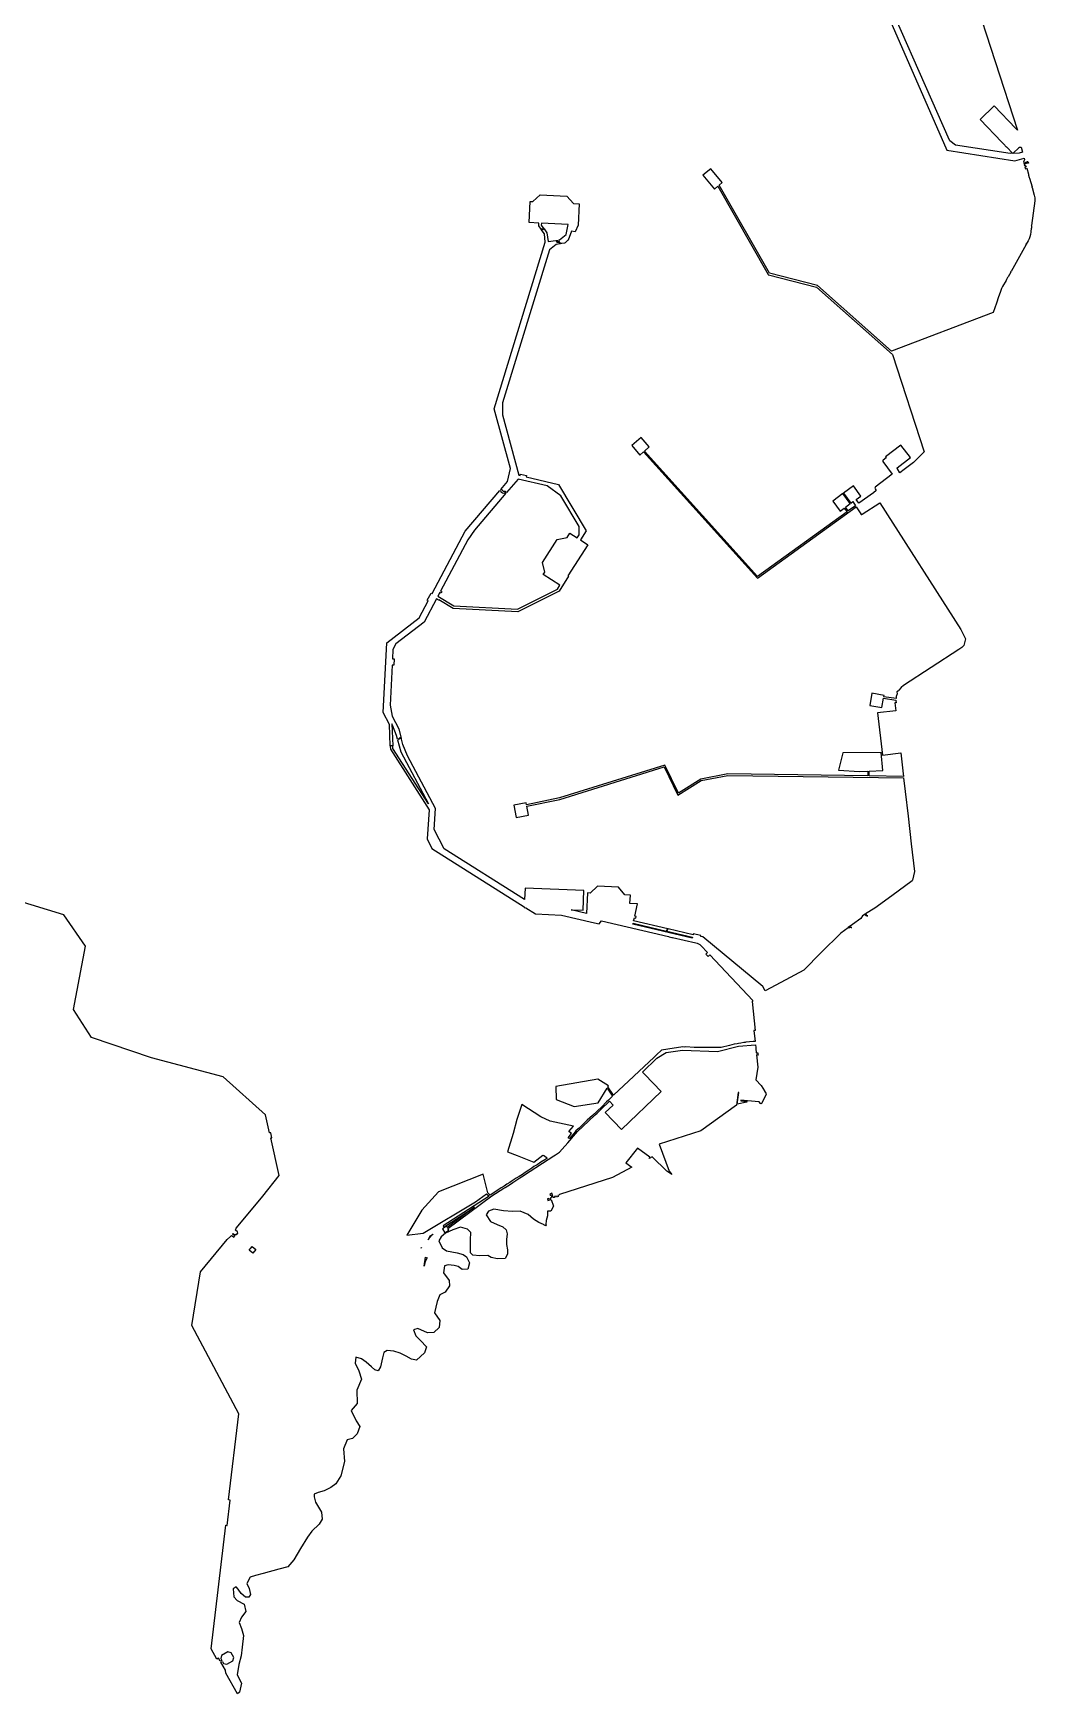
# Model space of a CAD drawing. Header units: millimetres. Extents: x 1 to 68651, y 3 to 69285.
# Drawn here: x 34326 to 47079, y 1850 to 22990 of the extents above; entities that cross this region are included whole.
import ezdxf

# ---------------------------------------------------------------- set-up
doc = ezdxf.new("R2010")
doc.units = ezdxf.units.MM
doc.layers.add('C', color=134, linetype='Continuous')
doc.styles.get("Standard").update_dxf_attribs({"font": 'arial.ttf'})

# ---------------------------------------------------------------- blocks, each defined once
blk = doc.blocks.new('CDD8D379194574B2F84F7031EE4473C')
at = {"layer": 'C', "linetype": 'Continuous'}
for points in [[(4470252.29, 1604012.11), (4471107.88, 1601384.34), (4471087.53, 1601405.43), (4470810.13, 1601693.36), (4470630.03, 1601519.63), (4470908.28, 1601231.7), (4470929.67, 1601209.56), (4470928.91, 1601208.89), (4470966.66, 1601169.25), (4470967.67, 1601170.23), (4471047.07, 1601088.05), (4471127.11, 1601164.86), (4471128.59, 1601165.86), (4471131.44, 1601167.45), (4471133.92, 1601168.54), (4471137.15, 1601168.95), (4471140.18, 1601168.55), (4471154.77, 1601165.59), (4471171.5, 1601103.89), (4471126.62, 1601091.68), (4471012.13, 1601085.28), (4470316.51, 1601193.51), (4470243.39, 1601249.47), (4470238.82, 1601254.57), (4469244.66, 1603518.81)], [(4469420.94, 1602922.5), (4470206.09, 1601128.2), (4471074.61, 1600993.4), (4471192.36, 1601027.01), (4471196.99, 1601009.99), (4471184.51, 1600974.57), (4471187.94, 1600961.96), (4471192.37, 1600962.33), (4471206.91, 1600971.06), (4471207.58, 1600971.46), (4471211.36, 1600975.33), (4471215.05, 1600977.26), (4471218.14, 1600977.34), (4471224.26, 1600978.9), (4471225.82, 1600979.3), (4471232.24, 1600983.2), (4471237.47, 1600983.41), (4471238.52, 1600983.1), (4471245.35, 1600962.11), (4471239.88, 1600963.19), (4471238.01, 1600963.12), (4471228.77, 1600961.88), (4471218.94, 1600959.57), (4471210.76, 1600956.61), (4471210.09, 1600956.37), (4471192.03, 1600946.95), (4471193.17, 1600942.78), (4471220.6, 1600921.35), (4471202.17, 1600916.67), (4471208.07, 1600893.41), (4471227.05, 1600898.21), (4471248.07, 1600822.87), (4471248.58, 1600812.66), (4471256.71, 1600782.87), (4471261.51, 1600773.81), (4471291.46, 1600663), (4471287.64, 1600661.96), (4471289.62, 1600654.72), (4471293.43, 1600655.76), (4471320.46, 1600557.65), (4471326.67, 1600521.24), (4471325.79, 1600484.34), (4471287.1, 1600168.49), (4471283.17, 1600168.96), (4471282.26, 1600161.52), (4471286.19, 1600161.04), (4471283.81, 1600139.37), (4471280.37, 1600129.72), (4471276.64, 1600099.06), (4471277.66, 1600088.86), (4471272.8, 1600057.39), (4471264.62, 1600026.62), (4471254.63, 1600000.31), (4471242.08, 1599975.05), (4471219.14, 1599933.77), (4471215.46, 1599935.83), (4471211.81, 1599929.28), (4471215.49, 1599927.23), (4471024.56, 1599584.37), (4471021.02, 1599586.34), (4471017.38, 1599579.78), (4471020.91, 1599577.81), (4470986.47, 1599515.96), (4470979.64, 1599508.32), (4470964.61, 1599481.34), (4470961.72, 1599471.51), (4470917.4, 1599391.92), (4470904.87, 1599368.69), (4470896.03, 1599344.56), (4470869.07, 1599269.05), (4470865.34, 1599270.37), (4470862.84, 1599263.3), (4470866.57, 1599261.98), (4470837.55, 1599181.83), (4470796.16, 1599063.62), (4469503.66, 1598569.86), (4468559.64, 1599407.09), (4467947.22, 1599561.44), (4467309, 1600684.46), (4467348.29, 1600717.43), (4467200.5, 1600893.54), (4467100.56, 1600809.63), (4467248.32, 1600633.54), (4467291.42, 1600669.7), (4467930.03, 1599546.18), (4467932.42, 1599542.92), (4467937.09, 1599540.8), (4468548.76, 1599386.58), (4469514.61, 1598529.96), (4469918.14, 1597289.02), (4469863.5, 1597232.7), (4469782.72, 1597153.12), (4469664.99, 1597064.34), (4469607.79, 1597021.29), (4469576.96, 1597070.47), (4469575.16, 1597075.73), (4469574.68, 1597081.47), (4469575.32, 1597087.04), (4469744.63, 1597216.92), (4469622.87, 1597375.71), (4469424.6, 1597223.44), (4469433.73, 1597211.53), (4469396.41, 1597184.47), (4469392.5, 1597180.13), (4469390.63, 1597173.13), (4469393.42, 1597164.74), (4469512.69, 1597005.42), (4469296.55, 1596837.73), (4469293.01, 1596833.67), (4469291.13, 1596826.67), (4469293.58, 1596818.76), (4469308.9, 1596796.33), (4469271.29, 1596768.02), (4469271.72, 1596767.36), (4469087.64, 1596634.34), (4469050.91, 1596683.46), (4469111.7, 1596726.29), (4469019.45, 1596855.63), (4468890.76, 1596763.84), (4468982.5, 1596635.25), (4469010.12, 1596654.71), (4469043.39, 1596602.38), (4468951.97, 1596536.32), (4468915.93, 1596584.77), (4468976.43, 1596629.86), (4468881.97, 1596756.58), (4468755.25, 1596662.12), (4468849.7, 1596535.4), (4468900.68, 1596573.4), (4468937.5, 1596525.86), (4467797.71, 1595702.33), (4466357.14, 1597298.4), (4466417.83, 1597350.42), (4466314.97, 1597470.43), (4466194.97, 1597367.58), (4466297.83, 1597247.56), (4466343.5, 1597286.7), (4467795.14, 1595678.33), (4469053.05, 1596587.18), (4469110.28, 1596497.83), (4469110.95, 1596496.88), (4469116.34, 1596492.61), (4469123.11, 1596491.42), (4469129.63, 1596493.6), (4469354.56, 1596637.83), (4470384.27, 1595027.94), (4470445.76, 1594909.6), (4470422.69, 1594823.48), (4470396.23, 1594796.87), (4470360.21, 1594771.75), (4469656.99, 1594312.47), (4469624.73, 1594286.49), (4469597.35, 1594254.87), (4469591.77, 1594245.41), (4469570.2, 1594231.25), (4469572.95, 1594207.69), (4469563.44, 1594172.96), (4469560.98, 1594146.93), (4469404.14, 1594170.24), (4469407.2, 1594188.69), (4469251.27, 1594214.51), (4469225.46, 1594058.59), (4469381.38, 1594032.77), (4469401.14, 1594152.09), (4469559.27, 1594128.78), (4469558.59, 1594121.55), (4469560.29, 1594093.32), (4469546.46, 1594091.7), (4469558.22, 1593990.23), (4469323.79, 1593964.63), (4469385.79, 1593425.86), (4469620.09, 1593456.42), (4469646.39, 1593229.2), (4469654.74, 1593157.1), (4469218.55, 1593163.02), (4469217.9, 1593223.7), (4469392.21, 1593232.53), (4469370.41, 1593460.25), (4468883.39, 1593457.23), (4468826.18, 1593235.46), (4469094.45, 1593217.86), (4469199.9, 1593223.5), (4469200.55, 1593163.26), (4467417.2, 1593187.32), (4467072.55, 1593120.08), (4466788.28, 1592944.26), (4466617.3, 1593299.62), (4465273.68, 1592881.98), (4464854.73, 1592795.08), (4464849.77, 1592820.66), (4464694.67, 1592790.51), (4464724.85, 1592635.32), (4464880, 1592664.79), (4464858.2, 1592777.22), (4465278.19, 1592864.53), (4466607.81, 1593277.82), (4466780.58, 1592918.3), (4467079.21, 1593103.04), (4467418.82, 1593169.29), (4469656.84, 1593139.09), (4469677.69, 1592963.82), (4469714.04, 1592649.06), (4469754.76, 1592297.32), (4469795.56, 1591944.44), (4469771.9, 1591837.43), (4469765.25, 1591825.09), (4469508.16, 1591637.52), (4469290.64, 1591478.44), (4469170.45, 1591405.85), (4469174.55, 1591397.09), (4469182.36, 1591385.43), (4469183.91, 1591384.02), (4469188.81, 1591383.07), (4469195.43, 1591382.56), (4469202.43, 1591381.94), (4469200.12, 1591380.25), (4469192.48, 1591381.38), (4469186.98, 1591381.96), (4469178.33, 1591382.97), (4469176.11, 1591385.73), (4469174.57, 1591389.79), (4469173.37, 1591390.69), (4469170.96, 1591397.12), (4469168.09, 1591404.42), (4469133.02, 1591382.17), (4469113.64, 1591349.32), (4469007.5, 1591271.81), (4468952.73, 1591231.85), (4468961.49, 1591232.26), (4468970.8, 1591233.82), (4468977.75, 1591235.58), (4468981.64, 1591235.87), (4468987.68, 1591234.62), (4468993, 1591234.05), (4468998.61, 1591233.06), (4468996.4, 1591231.45), (4468983.5, 1591233.34), (4468974.27, 1591232.86), (4468968.81, 1591231.31), (4468962.86, 1591230.69), (4468950.97, 1591230.57), (4468855.36, 1591160.82), (4468608.74, 1590912.94), (4468388.11, 1590691.33), (4468092.66, 1590534.7), (4467892.33, 1590428.54), (4467864.3, 1590481.44), (4467098.88, 1591113.05), (4467073.67, 1591118.95), (4467075.96, 1591129.22), (4466978.37, 1591150.97), (4466976.31, 1591141.72), (4466657.19, 1591216.37), (4466654.75, 1591214.86), (4466650.98, 1591209.36), (4466641.73, 1591187.13), (4466969.35, 1591110.49), (4466966.35, 1591097.04), (4466208.47, 1591274.72), (4466211.58, 1591287.76), (4466638.04, 1591187.99), (4466646.55, 1591209.44), (4466650.24, 1591214.94), (4466653.09, 1591217.33), (4466218.97, 1591318.89), (4466228.31, 1591358.18), (4466247.76, 1591353.56), (4466252.39, 1591373.01), (4466232.93, 1591377.64), (4466269.73, 1591532.42), (4466172.57, 1591537.17), (4466177.91, 1591646.23), (4466108.08, 1591649.66), (4466027.03, 1591744.95), (4465760.92, 1591757.97), (4465665.46, 1591671.42), (4465631.73, 1591673.07), (4465619, 1591412.92), (4465421.87, 1591459.13), (4465574.76, 1591452.32), (4465585.94, 1591702.13), (4464836.73, 1591735.36), (4464830.22, 1591589.42), (4463808.07, 1592233.62), (4463680.2, 1592482.65), (4463696.16, 1592749.66), (4463338.38, 1593416.85), (4463280.98, 1593562.16), (4463262.51, 1593631.53), (4463253.28, 1593637.77), (4463250.14, 1593639.87), (4463245.39, 1593640.63), (4463240.14, 1593638), (4463232.66, 1593631.11), (4463212.79, 1593623.97), (4463254.4, 1593467.67), (4463608.61, 1592807.13), (4463152.73, 1593512.63), (4463151.54, 1593542.9), (4463148.45, 1593542.37), (4463146.05, 1593543.9), (4463144.41, 1593544.36), (4463140.73, 1593543.96), (4463134.41, 1593544.07), (4463128.07, 1593542.6), (4463122.75, 1593543.17), (4463121.53, 1593542.46), (4463120.43, 1593542.4), (4463119.51, 1593542.96), (4463121.1, 1593502.71), (4463613.9, 1592730.93), (4463591.74, 1592360.14), (4463647.84, 1592238.87), (4464826.06, 1591496.31), (4464825.59, 1591485.6), (4464844.39, 1591484.76), (4464968.84, 1591406.32), (4465302.42, 1591390), (4465721.58, 1591292.08), (4465781.72, 1591278.03), (4465811.49, 1591318.53), (4466664.11, 1591119.15), (4466672.59, 1591112.19), (4466703.81, 1591104.62), (4466715.02, 1591107.32), (4467010.17, 1591038.53), (4467027.71, 1591033.54), (4467044.21, 1591026.91), (4467060.37, 1591016.89), (4467070.51, 1591008.06), (4467080.19, 1590998.07), (4467160.35, 1590913.25), (4467139.76, 1590892.97), (4467167.11, 1590864.62), (4467187.83, 1590884.18), (4467738.22, 1590301.9), (4467726.23, 1590292.79), (4467767.81, 1589923.77), (4467751.04, 1589922.08), (4467765.5, 1589782.03), (4467741.35, 1589779.8), (4467693.32, 1589777.83), (4467647.98, 1589771.15), (4467637.3, 1589770.16), (4467623.19, 1589768.85), (4467582.9, 1589761.57), (4467554.65, 1589757.4), (4467536.59, 1589753.2), (4467498.7, 1589746.34), (4467439.83, 1589732.54), (4467331.47, 1589707.12), (4466998.16, 1589706.04), (4466990.48, 1589706.58), (4466884.86, 1589714.01), (4466863.1, 1589711.15), (4466843.94, 1589711.87), (4466652.59, 1589683.44), (4466575.51, 1589673.29), (4466509.65, 1589610.98), (4466479.39, 1589584.38), (4465962.65, 1589097.22), (4465889.6, 1589205.22), (4465898.48, 1589219.37), (4465764.5, 1589301.47), (4465228.67, 1589210.75), (4465230.61, 1589041.51), (4465463.14, 1588954.65), (4465769.25, 1589002.39), (4465879.98, 1589188.95), (4465949.34, 1589084.67), (4465897.46, 1589035.76), (4465898.66, 1589034.49), (4465873.37, 1589012.49), (4465812.07, 1588950.96), (4465695.7, 1588840.87), (4465660.39, 1588811.07), (4465627.73, 1588778.41), (4465602.57, 1588754.61), (4465575.81, 1588729.92), (4465547.05, 1588700.25), (4465524.92, 1588679.28), (4465509.34, 1588667.16), (4465484.38, 1588643.87), (4465456.32, 1588609.95), (4465432.01, 1588581.88), (4465402.74, 1588548.55), (4465399.81, 1588544.98), (4465386.26, 1588556.03), (4465429.74, 1588608.91), (4465394.79, 1588637.02), (4465452.11, 1588702.81), (4465156.26, 1588766.52), (4465039.36, 1588823.48), (4464795.08, 1588977.79), (4464732.89, 1588790.18), (4464684.38, 1588610.58), (4464611.89, 1588375.02), (4464734.63, 1588331.71), (4464949.11, 1588246.48), (4465064.85, 1588332.99), (4465069.29, 1588332.45), (4465076.36, 1588330.89), (4465083.49, 1588325.56), (4465109.71, 1588303.5), (4465112.6, 1588299.85), (4465113.53, 1588296.26), (4465113.17, 1588290.55), (4465087.37, 1588273.82), (4465038.89, 1588244.1), (4464990.94, 1588211.36), (4464948.54, 1588190.19), (4464922.34, 1588167.77), (4464885.81, 1588143.25), (4464839.87, 1588115.1), (4464802.08, 1588089.88), (4464759.98, 1588065.16), (4464721.44, 1588039.95), (4464671.01, 1588007.83), (4464640.74, 1587986.79), (4464606.51, 1587965), (4464569.37, 1587941.43), (4464530.42, 1587916.84), (4464496, 1587892.3), (4464425.82, 1587845.99), (4464393.41, 1587823.54), (4464360.55, 1587854.97), (4464302.78, 1588094.22), (4463735.39, 1587869.42), (4463520.29, 1587635.04), (4463330.21, 1587317.62), (4463540.62, 1587340.21), (4464207.08, 1587739.97), (4464346.24, 1587843.11), (4464378.95, 1587814.21), (4463792.37, 1587435.25), (4463802.1, 1587420.17), (4464193.4, 1587672.9), (4463845.42, 1587413.54), (4463834.2, 1587430.75), (4463783.94, 1587397.99), (4463816.7, 1587347.72), (4463866.96, 1587380.49), (4463854.18, 1587400.1), (4464413.15, 1587814.86), (4464565.93, 1587913.57), (4464582.77, 1587923.19), (4464617.73, 1587945.94), (4464651.26, 1587966.12), (4464682.56, 1587988.31), (4464733.3, 1588021.44), (4464772.08, 1588046.16), (4464813.64, 1588072.68), (4464831.35, 1588085.03), (4465202.7, 1588324.95), (4465225.02, 1588339.37), (4465276.12, 1588372.38), (4465310.81, 1588412.3), (4465379.41, 1588491.24), (4465504.46, 1588635.14), (4465642.79, 1588766.02), (4465729.08, 1588847.66), (4465752.67, 1588868.13), (4465783.51, 1588898.34), (4465803.17, 1588917.76), (4465911.82, 1589020.56), (4465956.61, 1588973.16), (4465855.28, 1588876.07), (4466062.82, 1588659.48), (4466568.18, 1589143.73), (4466360.65, 1589360.32), (4466330.01, 1589392.86), (4466515.72, 1589568.73), (4466634.13, 1589643.39), (4466840.21, 1589670.05), (4467286.21, 1589655.24), (4467552.45, 1589720.34), (4467769.91, 1589739.91), (4467773.73, 1589703.56), (4467774.98, 1589692.33), (4467781.04, 1589636.78), (4467800.15, 1589636.86), (4467801.02, 1589629.1), (4467801.86, 1589621.65), (4467803.23, 1589609.53), (4467783.64, 1589612.97), (4467800.94, 1589454.22), (4467800.84, 1589454.2), (4467775.89, 1589294.96), (4467842.88, 1589222.53), (4467887.37, 1589155.31), (4467887.22, 1589147.95), (4467903.16, 1589123.7), (4467906.38, 1589108.53), (4467848.2, 1588992.13), (4467846.86, 1588990.81), (4467840.63, 1588990.05), (4467836.4, 1588994.3), (4467818.95, 1589011.91), (4467818.11, 1589012.56), (4467816.54, 1589013.08), (4467667.05, 1589027.18), (4467584.3, 1589035.52), (4467583.44, 1589027.56), (4467662.48, 1589019.98), (4467661.75, 1589010.9), (4467538.57, 1588982.99), (4467558.48, 1589130.53), (4467548.55, 1589131.66), (4467526.73, 1588970.05), (4467074, 1588646), (4466545, 1588474), (4466673, 1588129), (4466705.55, 1588090.45), (4466643.36, 1588130.91), (4466454.04, 1588314.63), (4466414.77, 1588294.08), (4466426.42, 1588308.57), (4466269.67, 1588424.49), (4466117.92, 1588238.91), (4466196.64, 1588179.99), (4465948.8, 1588050.34), (4465276.33, 1587834.48), (4465272.33, 1587826.98), (4465255.93, 1587822.04), (4465259.88, 1587808.78), (4465235.51, 1587801.04), (4465230.57, 1587814.34), (4465211.8, 1587808.64), (4465212.49, 1587797.51), (4465195.67, 1587796.65), (4465176.34, 1587850.17), (4465150.66, 1587839.77), (4465157.93, 1587823.55), (4465168.06, 1587825.47), (4465176.97, 1587798.39), (4465159.56, 1587792.23), (4465161.35, 1587779.87), (4465140.8, 1587774.39), (4465135.36, 1587784.76), (4465120.77, 1587779.81), (4465127.32, 1587758.05), (4465170.97, 1587770.01), (4465197.07, 1587685.75), (4465162.76, 1587621.37), (4465121.64, 1587621.52), (4465121.65, 1587562.72), (4465121.38, 1587562.51), (4465103.99, 1587504.23), (4465099.69, 1587452.1), (4465108.31, 1587443.53), (4465102.65, 1587434.39), (4465075.17, 1587449.71), (4465070.12, 1587452.52), (4465069.88, 1587452.13), (4465010.8, 1587479.18), (4464943.04, 1587519.69), (4464876.19, 1587578.75), (4464775.98, 1587620.85), (4464678.12, 1587616.33), (4464562.4, 1587626.65), (4464437.85, 1587646.7), (4464371.55, 1587622.04), (4464341.46, 1587577.02), (4464397.67, 1587490.58), (4464479.56, 1587454.04), (4464552.41, 1587422.57), (4464596.98, 1587383.2), (4464608.4, 1587331.5), (4464600.35, 1587262.17), (4464601.81, 1587196.99), (4464612.55, 1587131.39), (4464614.47, 1587075.5), (4464583.91, 1587021.2), (4464486.06, 1587016.7), (4464403.03, 1587030.06), (4464362.42, 1587055.29), (4464259.93, 1587051), (4464172.03, 1587059.95), (4464140.93, 1587089.38), (4464140.15, 1587168.45), (4464139.83, 1587256.79), (4464144.37, 1587349.55), (4464104.66, 1587393.34), (4464012.81, 1587416.43), (4463918.23, 1587383.86), (4463823.2, 1587342.02), (4463769.68, 1587293.5), (4463739.36, 1587243.84), (4463781.43, 1587153.45), (4463835.5, 1587118.26), (4463973.74, 1587092.9), (4464047.03, 1587070.71), (4464092.06, 1587040.62), (4464130.17, 1586964.37), (4464107.53, 1586881.79), (4464037.73, 1586880.55), (4463983.65, 1586915.75), (4463933.32, 1586932.15), (4463859.34, 1586940.43), (4463812.06, 1586924.14), (4463798.47, 1586836.47), (4463868.14, 1586740.07), (4463874.01, 1586670.06), (4463818.9, 1586589.06), (4463752.16, 1586555.14), (4463715.61, 1586473.24), (4463685.15, 1586325.96), (4463750.19, 1586229.79), (4463741.24, 1586141.9), (4463672.9, 1586075.51), (4463593.83, 1586074.72), (4463470.87, 1586127.23), (4463414.3, 1586111.4), (4463447.77, 1586035.37), (4463505.35, 1585976.78), (4463580.35, 1585894.06), (4463557.93, 1585816.13), (4463455.77, 1585723.5), (4463391.29, 1585735.94), (4463323.53, 1585776.46), (4463246.27, 1585812.78), (4463163.92, 1585840.04), (4463080.66, 1585848.77), (4463037.56, 1585822.99), (4463020.24, 1585754.09), (4462996.02, 1585639.05), (4462965.69, 1585589.4), (4462924.41, 1585600.72), (4462879.84, 1585640.09), (4462812.99, 1585699.15), (4462754.74, 1585743.84), (4462681.21, 1585761.38), (4462672.94, 1585687.4), (4462719.2, 1585587.51), (4462755.95, 1585483.43), (4462693.26, 1585342.37), (4462699, 1585174.71), (4462620.25, 1585085.58), (4462688.11, 1584952.08), (4462731.09, 1584880.24), (4462698.72, 1584788.84), (4462639.89, 1584726.63), (4462569.41, 1584711.47), (4462526.63, 1584597.35), (4462537.25, 1584434.1), (4462491.07, 1584250.39), (4462425.78, 1584151.31), (4462362.99, 1584103.23), (4462277.23, 1584060.93), (4462201.89, 1584041.37), (4462149.74, 1584020.68), (4462152.56, 1583983.35), (4462167.94, 1583917.51), (4462245.29, 1583788.2), (4462254.9, 1583699.39), (4462214.63, 1583636.28), (4462121.96, 1583547.83), (4462067.09, 1583471.47), (4461976.34, 1583327.14), (4461890.24, 1583182.58), (4461816.12, 1583093.21), (4461703.22, 1583066.19), (4461500.61, 1583011.02), (4461406.26, 1582983.09), (4461335.55, 1582963.3), (4461294.36, 1582881.63), (4461323.88, 1582819.75), (4461338.58, 1582739.99), (4461318.43, 1582708.42), (4461276.46, 1582705.83), (4461223.08, 1582754.93), (4461183.83, 1582807.99), (4461157.36, 1582837.19), (4461119.13, 1582815.82), (4461128.04, 1582713.09), (4461172.17, 1582664.44), (4461258.24, 1582618.37), (4461281.54, 1582524.25), (4461226.88, 1582452.54), (4461195.65, 1582384.33), (4461224.5, 1582308.54), (4461252.65, 1582218.83), (4461236.11, 1582070.87), (4461221.39, 1581959.99), (4461192.76, 1581849.82), (4461172.5, 1581720.63), (4461227.58, 1581611.02), (4461198.71, 1581496.19), (4461174.99, 1581477.4), (4461026.18, 1581742.08), (4461020.77, 1581776.2), (4460962.99, 1581878.97), (4460982.89, 1581890.31), (4460997.62, 1581863.81), (4461038.66, 1581853.42), (4461117.39, 1581898.39), (4461127.67, 1581938.99), (4461092.74, 1582000.51), (4461052.28, 1582010.76), (4460973.42, 1581965.63), (4460963.27, 1581925.56), (4460976.09, 1581902.54), (4460956.13, 1581891.17), (4460933.78, 1581930.9), (4460912.87, 1581919.15), (4460839.89, 1582048.95), (4461024.46, 1583622.54), (4461044.32, 1583620.22), (4461082.1, 1583942.98), (4461062.24, 1583945.31), (4461190.53, 1585040.53), (4460594.6, 1586165.39), (4460704.8, 1586848.38), (4461042.24, 1587261.74), (4461086.72, 1587297.25), (4461098.34, 1587311.49), (4461106.5, 1587304.83), (4461108.66, 1587307.4), (4461127.85, 1587291.39), (4461140.66, 1587306.74), (4461121.47, 1587322.76), (4461113.23, 1587329.64), (4461120.77, 1587338.97), (4461146.15, 1587317.79), (4461153.72, 1587326.86), (4461161.03, 1587321.06), (4461178.13, 1587343.54), (4461175.9, 1587356.88), (4461148.3, 1587381.01), (4461158.97, 1587404.72), (4461288.09, 1587562.9), (4461496.11, 1587811.55), (4461705.05, 1588073.87), (4461598.24, 1588554.22), (4461611.91, 1588557.26), (4461597.8, 1588620.7), (4461584.14, 1588617.66), (4461532.59, 1588849.52), (4460994.48, 1589331.31), (4460078.32, 1589571.84), (4459314.56, 1589831.66), (4459087.95, 1590188.99), (4459241.47, 1590996.59), (4458962.23, 1591394.01), (4457765.75, 1591758.15)]]:
    blk.add_lwpolyline(points, dxfattribs=at)
for points in [[(4465050.54, 1600125.18), (4465048.99, 1600125), (4465046.51, 1600123.07), (4465042.18, 1600122.17), (4465041.65, 1600122.08), (4465010.53, 1600165.44), (4465012.26, 1600200.7), (4464886.96, 1600206.83), (4464900.15, 1600476.37), (4464933.93, 1600474.71), (4465029.32, 1600561.2), (4465368.01, 1600544.61), (4465454.52, 1600449.01), (4465526.22, 1600445.47), (4465513.04, 1600176.18), (4465475.12, 1600090.26), (4465428.5, 1600097.84), (4465384.06, 1599982.37), (4465378.38, 1599981.21), (4465363.68, 1599965.42), (4465348.62, 1599948.64), (4465337.3, 1599944.13), (4465306.64, 1599939.88), (4465299.97, 1599941.14), (4465293.78, 1599939.73), (4465290.54, 1599940.1), (4465286.19, 1599945.17), (4465279.95, 1599947.75), (4465277.34, 1599950.11), (4465274.4, 1599962.11), (4465271.83, 1599964.81), (4465251.63, 1599961.25), (4465244.8, 1599965.75), (4465241.1, 1599975.95), (4465238.13, 1599980.88), (4465276.64, 1599986.21), (4465358.22, 1600054.94), (4465386.69, 1600182.36), (4465044.22, 1600199.13), (4465043.04, 1600175.03), (4465076.21, 1600128.8), (4465073.41, 1600127.61), (4465067.62, 1600123.41), (4465065.11, 1600122.87), (4465059.84, 1600122.98), (4465057.98, 1600124.07)], [(4463241.65, 1593646.76), (4463236.86, 1593644.31), (4463229.33, 1593636.19), (4463211.05, 1593630.49), (4463198.65, 1593677.07), (4463149.2, 1593807.08), (4463140.42, 1593824.51), (4463151.37, 1593546.99), (4463149.96, 1593546.48), (4463145.34, 1593547.36), (4463139.48, 1593546.93), (4463134.33, 1593547.02), (4463130.68, 1593546.25), (4463124.02, 1593545.83), (4463121.08, 1593546.56), (4463119.32, 1593547.76), (4463108.63, 1593818.72), (4463031.3, 1593972.23), (4463077.43, 1594857.56), (4463488.14, 1595175.6), (4463603.42, 1595392.71), (4463591.97, 1595398.77), (4463640.57, 1595490.7), (4463652.19, 1595484.56), (4464074.97, 1596280.75), (4464516.11, 1596795.93), (4464523.04, 1596791.69), (4464527.96, 1596785.5), (4464529.55, 1596780.26), (4464534.15, 1596775.17), (4464537.67, 1596773.45), (4464548.77, 1596768.03), (4464565.92, 1596764.06), (4464574.02, 1596767.55), (4464580.22, 1596770.89), (4464585.78, 1596768.82), (4464593.47, 1596761.75), (4464190.79, 1596291.48), (4464107.35, 1596169.03), (4463760, 1595514.89), (4463777.66, 1595505.51), (4463768.28, 1595487.85), (4463750.62, 1595497.23), (4463725.53, 1595449.97), (4463929.56, 1595327.4), (4464738.81, 1595285.13), (4465249.11, 1595538.55), (4465281.02, 1595590.11), (4465068.16, 1595727.3), (4465086.43, 1595755.64), (4465059.2, 1595881.62), (4465245.75, 1596171.06), (4465371.51, 1596197.85), (4465407.8, 1596254.14), (4465499.34, 1596195.14), (4465523.41, 1596232.73), (4465525.08, 1596337.86), (4465292.28, 1596728.22), (4465117.89, 1596855.32), (4464746.84, 1596940.87), (4464599.92, 1596769.29), (4464596.26, 1596776.13), (4464586.25, 1596783.27), (4464577.52, 1596784.85), (4464565.92, 1596783.59), (4464559.25, 1596785.82), (4464553.6, 1596792.06), (4464547.18, 1596799.16), (4464535.58, 1596804.56), (4464528.76, 1596810.71), (4464613.75, 1596909.96), (4464650.66, 1597074.58), (4464442.24, 1597836.31), (4465093.98, 1599956.63), (4465083.6, 1600063.61), (4465042.85, 1600120.4), (4465045.06, 1600120.79), (4465048.46, 1600122.24), (4465050.24, 1600123.59), (4465051.98, 1600123.45), (4465061.42, 1600121.1), (4465065.59, 1600121.1), (4465069.31, 1600122.49), (4465074.64, 1600126.25), (4465077.34, 1600126.73), (4465077.88, 1600126.47), (4465114.63, 1600075.27), (4465129.24, 1599965.81), (4465228.47, 1599979.54), (4465231.91, 1599976.19), (4465242.6, 1599958.16), (4465250.89, 1599954.89), (4465265.83, 1599958.18), (4465270.85, 1599958.19), (4465272.2, 1599955.13), (4465271.83, 1599948.15), (4465274.16, 1599945.58), (4465282.73, 1599943.37), (4465286.28, 1599940.06), (4465286.76, 1599937.13), (4465230.8, 1599929.39), (4465148.93, 1599859.73), (4464550.03, 1597911.33), (4464547.64, 1597757.97), (4464757.87, 1596989.63), (4464772.19, 1596986.33), (4464776.68, 1597005.82), (4464854.63, 1596987.85), (4464850.14, 1596968.36), (4465264.21, 1596872.9), (4465615.5, 1596283.84), (4465541.36, 1596168.06), (4465637.02, 1596106.41), (4465383.03, 1595711.68), (4465390.8, 1595706.67), (4465271.51, 1595513.95), (4464745.52, 1595252.74), (4463919.92, 1595295.86), (4463736.67, 1595405.95), (4463733.29, 1595400.33), (4463707.37, 1595415.77), (4463551.5, 1595122.23), (4463192.63, 1594844.33), (4463153.99, 1594770.48), (4463147.95, 1594654.57), (4463167.92, 1594653.53), (4463163.76, 1594573.64), (4463143.79, 1594574.68), (4463117.09, 1594062.33), (4463146.12, 1593924.31), (4463227.64, 1593762.5), (4463260.44, 1593639.31), (4463251.47, 1593645.3), (4463246.09, 1593646.69)], [(4463610.6, 1587268.69), (4463607, 1587263.15), (4463604.05, 1587258.28), (4463602.36, 1587255.37), (4463628.34, 1587305.66), (4463665.67, 1587329.82), (4463661.82, 1587326.56), (4463658.02, 1587323.23), (4463654.29, 1587319.83), (4463650.62, 1587316.38), (4463647.01, 1587312.87), (4463643.64, 1587309.47), (4463640.33, 1587306.02), (4463637.08, 1587302.52), (4463633.89, 1587298.96), (4463630.76, 1587295.35), (4463627.69, 1587291.68), (4463624.68, 1587287.98), (4463621.73, 1587284.21), (4463618.85, 1587280.4), (4463616.03, 1587276.54), (4463613.29, 1587272.64)], [(4461345.76, 1587151.22), (4461361.82, 1587170.47), (4461407.88, 1587132.03), (4461369.45, 1587085.97), (4461323.38, 1587124.41), (4461338.07, 1587142.01)], [(4463516.42, 1587159.72), (4463518.47, 1587158.42), (4463515.15, 1587151.99), (4463512.42, 1587154.31)], [(4463570.57, 1587037.77), (4463590.68, 1587027.38), (4463565.69, 1586979.03), (4463551.12, 1586921.65)]]:
    blk.add_lwpolyline(points, close=True, dxfattribs=at)
at = {"layer": 'C', "flags": 1}
for tag in ['Адрес (местоположение) участка', 'Дата формирования КПТ', 'Тип объекта', 'Тип объекта (текст)', 'Система координат', 'Тип адреса', 'Тип адреса код', 'ОКАТО', 'ОКТМО', 'Кадастровый номер, обозначение, учетный номер объекта', 'Кадастровый номер', 'Район', 'Кадастровый номер квартала', 'Регистрационный номер КПТ', 'Вид объекта недвижимости', 'Вид объекта недвижимости код', 'Площадь', 'Погрешность площади', 'Вид земельного участка', 'Вид земельного участка код', 'Категория земель', 'Категория земель код', 'Вид использования по документу', 'Кадастровая стоимость', 'Номер контура', 'Код ФИАС', 'Код КЛАДР', 'Код региона', 'Регион', 'Полное наименование органа регистрации прав']:
    blk.add_attdef(tag, (0, 0), '', height=0.2, dxfattribs=at)

msp = doc.modelspace()

# ---------------------------------------------------------------- block references
at = {"layer": 'C'}
msp.add_blockref('CDD8D379194574B2F84F7031EE4473C', (-4424248, -1579628), dxfattribs=at)

doc.saveas('drawing.dxf')
